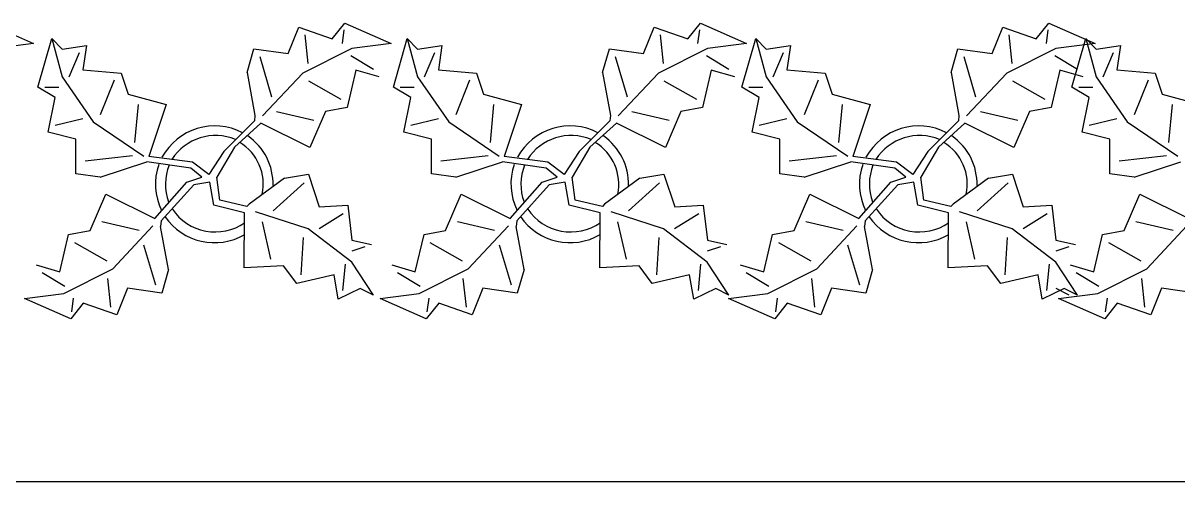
# Model space of a CAD drawing. Header units: inches. Extents: x 8624 to 20537, y 780 to 7738.
# Drawn here: x 9972.9 to 10090.7, y 7155.8 to 7202.6 of the extents above; entities that cross this region are included whole.
import ezdxf

# ---------------------------------------------------------------- set-up
doc = ezdxf.new("R2010")
doc.units = ezdxf.units.IN
doc.header["$MEASUREMENT"] = 0

msp = doc.modelspace()

# ---------------------------------------------------------------- linework, layer by layer
at = {"color": 114, "linetype": 'Continuous'}
for p, q in [((9969.19, 7202.63), (9973.9, 7200.54)), ((9999.9, 7199.51), (10000.99, 7202.22)), ((10000.99, 7202.22), (10004.4, 7201.02)), ((10004.4, 7201.02), (10005.69, 7202.63)), ((10005.59, 7201.93), (10005.4, 7200.53)), ((10005.69, 7202.63), (10010.4, 7200.54)), ((10036.17, 7199.51), (10037.26, 7202.22)), ((10037.26, 7202.22), (10040.67, 7201.02)), ((10040.67, 7201.02), (10041.96, 7202.63)), ((10041.86, 7201.93), (10041.67, 7200.53)), ((10041.96, 7202.63), (10046.67, 7200.54)), ((10071.73, 7199.51), (10072.82, 7202.22)), ((10072.82, 7202.22), (10076.23, 7201.02)), ((10076.23, 7201.02), (10077.52, 7202.63)), ((10077.42, 7201.93), (10077.23, 7200.53)), ((10077.52, 7202.63), (10082.23, 7200.54)), ((9973.9, 7200.54), (9969.9, 7200.03)), ((9974.36, 7196.09), (9975.78, 7201.04)), ((9975.78, 7201.04), (9976.84, 7197.15)), ((9975.78, 7201.04), (9976.84, 7199.98)), ((10001.59, 7201.42), (10001.9, 7198.52)), ((10010.4, 7200.54), (10006.4, 7200.03)), ((10010.63, 7196.09), (10012.05, 7201.04)), ((10012.05, 7201.04), (10013.11, 7197.15)), ((10012.05, 7201.04), (10013.11, 7199.98)), ((10037.86, 7201.42), (10038.17, 7198.52)), ((10046.67, 7200.54), (10042.67, 7200.03)), ((10046.19, 7196.09), (10047.61, 7201.04)), ((10047.61, 7201.04), (10048.67, 7197.15)), ((10047.61, 7201.04), (10048.67, 7199.98)), ((10073.42, 7201.42), (10073.73, 7198.52)), ((10082.23, 7200.54), (10078.23, 7200.03)), ((10079.86, 7196.09), (10081.28, 7201.04)), ((10081.28, 7201.04), (10082.34, 7197.15)), ((10081.28, 7201.04), (10082.34, 7199.98)), ((9976.84, 7199.98), (9979.31, 7200.34)), ((9977.55, 7197.15), (9978.61, 7199.63)), ((9979.31, 7200.34), (9978.96, 7197.86)), ((9995.7, 7197.6), (9996.4, 7200.01)), ((9996.4, 7200.01), (9999.9, 7199.51)), ((9997, 7199.21), (9998.21, 7195.11)), ((10006.4, 7200.03), (10001.4, 7197.52)), ((10006.3, 7199.33), (10008.6, 7197.93)), ((10013.11, 7199.98), (10015.58, 7200.34)), ((10013.82, 7197.15), (10014.88, 7199.63)), ((10015.58, 7200.34), (10015.23, 7197.86)), ((10031.97, 7197.6), (10032.67, 7200.01)), ((10032.67, 7200.01), (10036.17, 7199.51)), ((10033.27, 7199.21), (10034.48, 7195.11)), ((10042.67, 7200.03), (10037.67, 7197.52)), ((10042.57, 7199.33), (10044.87, 7197.93)), ((10048.67, 7199.98), (10051.14, 7200.34)), ((10049.38, 7197.15), (10050.44, 7199.63)), ((10051.14, 7200.34), (10050.79, 7197.86)), ((10067.53, 7197.6), (10068.23, 7200.01)), ((10068.23, 7200.01), (10071.73, 7199.51)), ((10068.83, 7199.21), (10070.04, 7195.11)), ((10078.23, 7200.03), (10073.23, 7197.52)), ((10078.13, 7199.33), (10080.43, 7197.93)), ((10082.34, 7199.98), (10084.81, 7200.34)), ((10083.05, 7197.15), (10084.11, 7199.63)), ((10084.81, 7200.34), (10084.46, 7197.86)), ((9976.84, 7197.15), (9980.02, 7192.56)), ((9978.96, 7197.86), (9982.85, 7197.51)), ((9982.85, 7197.51), (9983.56, 7195.39)), ((9995.7, 7197.6), (9996.51, 7193.21)), ((10001.4, 7197.52), (9997.29, 7193.17)), ((10006.8, 7197.83), (10005.91, 7194.03)), ((10009.2, 7197.13), (10006.8, 7197.83)), ((10013.11, 7197.15), (10016.29, 7192.56)), ((10015.23, 7197.86), (10019.12, 7197.51)), ((10019.12, 7197.51), (10019.83, 7195.39)), ((10031.97, 7197.6), (10032.78, 7193.21)), ((10037.67, 7197.52), (10033.56, 7193.17)), ((10043.07, 7197.83), (10042.18, 7194.03)), ((10045.47, 7197.13), (10043.07, 7197.83)), ((10048.67, 7197.15), (10051.85, 7192.56)), ((10050.79, 7197.86), (10054.68, 7197.51)), ((10054.68, 7197.51), (10055.39, 7195.39)), ((10067.53, 7197.6), (10068.34, 7193.21)), ((10073.23, 7197.52), (10069.12, 7193.17)), ((10078.63, 7197.83), (10077.74, 7194.03)), ((10081.03, 7197.13), (10078.63, 7197.83)), ((10082.34, 7197.15), (10085.52, 7192.56)), ((10084.46, 7197.86), (10088.35, 7197.51)), ((10088.35, 7197.51), (10089.06, 7195.39)), ((9976.13, 7195.03), (9974.36, 7196.09)), ((9975.07, 7196.09), (9976.49, 7196.09)), ((9982.14, 7196.8), (9980.73, 7193.26)), ((10005.31, 7194.83), (10002.01, 7196.72)), ((10012.4, 7195.03), (10010.63, 7196.09)), ((10011.34, 7196.09), (10012.76, 7196.09)), ((10018.41, 7196.8), (10017, 7193.26)), ((10041.58, 7194.83), (10038.28, 7196.72)), ((10047.96, 7195.03), (10046.19, 7196.09)), ((10046.9, 7196.09), (10048.32, 7196.09)), ((10053.97, 7196.8), (10052.56, 7193.26)), ((10077.14, 7194.83), (10073.83, 7196.72)), ((10081.63, 7195.03), (10079.86, 7196.09)), ((10080.57, 7196.09), (10081.99, 7196.09)), ((10087.64, 7196.8), (10086.23, 7193.26)), ((9975.42, 7191.5), (9976.13, 7195.03)), ((9983.56, 7195.39), (9987.45, 7194.33)), ((10011.69, 7191.5), (10012.4, 7195.03)), ((10019.83, 7195.39), (10023.72, 7194.33)), ((10047.25, 7191.5), (10047.96, 7195.03)), ((10055.39, 7195.39), (10059.28, 7194.33)), ((10080.92, 7191.5), (10081.63, 7195.03)), ((10089.06, 7195.39), (10092.95, 7194.33)), ((9984.26, 7190.44), (9984.62, 7194.33)), ((9987.45, 7194.33), (9985.68, 7189.02)), ((9998.71, 7193.61), (10002.51, 7192.72)), ((10003.71, 7193.62), (10002.12, 7189.92)), ((10005.91, 7194.03), (10003.71, 7193.62)), ((10020.53, 7190.44), (10020.89, 7194.33)), ((10023.72, 7194.33), (10021.95, 7189.02)), ((10034.98, 7193.61), (10038.78, 7192.72)), ((10039.98, 7193.62), (10038.39, 7189.92)), ((10042.18, 7194.03), (10039.98, 7193.62)), ((10056.09, 7190.44), (10056.45, 7194.33)), ((10059.28, 7194.33), (10057.51, 7189.02)), ((10070.54, 7193.61), (10074.34, 7192.72)), ((10075.54, 7193.62), (10073.95, 7189.92)), ((10077.74, 7194.03), (10075.54, 7193.62)), ((10089.76, 7190.44), (10090.12, 7194.33)), ((9976.13, 7192.2), (9978.96, 7192.91)), ((9980.02, 7192.56), (9985.17, 7189.04)), ((9996.45, 7192.64), (9993.33, 7189.52)), ((9994.41, 7189.97), (9997.12, 7192.41)), ((9996.51, 7193.21), (9996.45, 7192.64)), ((10002.12, 7189.92), (9997.12, 7192.41)), ((10012.4, 7192.2), (10015.23, 7192.91)), ((10016.29, 7192.56), (10021.44, 7189.04)), ((10032.72, 7192.64), (10029.6, 7189.52)), ((10030.68, 7189.97), (10033.39, 7192.41)), ((10032.78, 7193.21), (10032.72, 7192.64)), ((10038.39, 7189.92), (10033.39, 7192.41)), ((10047.96, 7192.2), (10050.79, 7192.91)), ((10051.85, 7192.56), (10057, 7189.04)), ((10068.28, 7192.64), (10065.16, 7189.52)), ((10066.24, 7189.97), (10068.94, 7192.41)), ((10068.34, 7193.21), (10068.28, 7192.64)), ((10073.95, 7189.92), (10068.94, 7192.41)), ((10081.63, 7192.2), (10084.46, 7192.91)), ((10085.52, 7192.56), (10090.67, 7189.04)), ((9978.25, 7190.79), (9975.42, 7191.5)), ((10014.52, 7190.79), (10011.69, 7191.5)), ((10050.08, 7190.79), (10047.25, 7191.5)), ((10083.75, 7190.79), (10080.92, 7191.5)), ((9978.25, 7187.25), (9978.25, 7190.79)), ((9994.41, 7189.97), (9992.61, 7186.91)), ((10014.52, 7187.25), (10014.52, 7190.79)), ((10030.68, 7189.97), (10028.88, 7186.91)), ((10050.08, 7187.25), (10050.08, 7190.79)), ((10066.24, 7189.97), (10064.44, 7186.91)), ((10083.75, 7187.25), (10083.75, 7190.79)), ((9984.03, 7189.1), (9979.19, 7188.53)), ((9990.14, 7188.45), (9985.68, 7189.02)), ((9993.33, 7189.52), (9991.8, 7187.17)), ((10020.3, 7189.1), (10015.46, 7188.53)), ((10026.41, 7188.45), (10021.95, 7189.02)), ((10029.6, 7189.52), (10028.07, 7187.17)), ((10055.86, 7189.1), (10051.02, 7188.53)), ((10061.97, 7188.45), (10057.51, 7189.02)), ((10065.16, 7189.52), (10063.63, 7187.17)), ((10089.53, 7189.1), (10084.69, 7188.53)), ((9980.73, 7186.9), (9985.49, 7188.48)), ((9989.97, 7187.83), (9985.49, 7188.48)), ((9991.09, 7186.91), (9989.97, 7187.83)), ((9991.8, 7187.17), (9990.14, 7188.45)), ((10017, 7186.9), (10021.76, 7188.48)), ((10026.24, 7187.83), (10021.76, 7188.48)), ((10027.36, 7186.91), (10026.24, 7187.83)), ((10028.07, 7187.17), (10026.41, 7188.45)), ((10052.56, 7186.9), (10057.32, 7188.48)), ((10061.8, 7187.83), (10057.32, 7188.48)), ((10062.92, 7186.91), (10061.8, 7187.83)), ((10063.63, 7187.17), (10061.97, 7188.45)), ((10086.23, 7186.9), (10090.99, 7188.48)), ((9980.73, 7186.9), (9978.25, 7187.25)), ((9986.29, 7182.68), (9989.56, 7186.39)), ((9989.56, 7186.39), (9991.09, 7186.91)), ((9991.9, 7186.39), (9990.27, 7186.13)), ((9992.31, 7184.04), (9991.9, 7186.39)), ((9992.92, 7184.56), (9992.61, 7186.91)), ((9999.51, 7186.8), (9995.91, 7184.15)), ((10001.52, 7186.34), (9998.37, 7183.46)), ((9999.51, 7186.8), (10001.97, 7187.23)), ((10001.97, 7187.23), (10003.07, 7183.87)), ((10017, 7186.9), (10014.52, 7187.25)), ((10022.56, 7182.68), (10025.83, 7186.39)), ((10025.83, 7186.39), (10027.36, 7186.91)), ((10028.17, 7186.39), (10026.54, 7186.13)), ((10028.58, 7184.04), (10028.17, 7186.39)), ((10029.19, 7184.56), (10028.88, 7186.91)), ((10035.78, 7186.8), (10032.18, 7184.15)), ((10037.79, 7186.34), (10034.64, 7183.46)), ((10035.78, 7186.8), (10038.24, 7187.23)), ((10038.24, 7187.23), (10039.34, 7183.87)), ((10052.56, 7186.9), (10050.08, 7187.25)), ((10058.12, 7182.68), (10061.39, 7186.39)), ((10061.39, 7186.39), (10062.92, 7186.91)), ((10063.73, 7186.39), (10062.1, 7186.13)), ((10064.14, 7184.04), (10063.73, 7186.39)), ((10064.75, 7184.56), (10064.44, 7186.91)), ((10071.34, 7186.8), (10067.74, 7184.15)), ((10073.35, 7186.34), (10070.2, 7183.46)), ((10071.34, 7186.8), (10073.8, 7187.23)), ((10073.8, 7187.23), (10074.9, 7183.87)), ((10086.23, 7186.9), (10083.75, 7187.25)), ((9979.69, 7181.46), (9981.28, 7185.16)), ((9981.28, 7185.16), (9986.29, 7182.68)), ((9990.27, 7186.13), (9986.95, 7182.44)), ((10015.96, 7181.46), (10017.55, 7185.16)), ((10017.55, 7185.16), (10022.56, 7182.68)), ((10026.54, 7186.13), (10023.22, 7182.44)), ((10051.52, 7181.46), (10053.11, 7185.16)), ((10053.11, 7185.16), (10058.12, 7182.68)), ((10062.1, 7186.13), (10058.78, 7182.44)), ((10085.19, 7181.46), (10086.78, 7185.16)), ((10086.78, 7185.16), (10091.79, 7182.68)), ((9995.46, 7183.26), (9992.31, 7184.04)), ((9992.92, 7184.56), (9992.92, 7184.56)), ((9995.69, 7183.92), (9992.92, 7184.56)), ((9995.91, 7184.15), (9995.69, 7183.92)), ((10003.07, 7183.87), (10005.98, 7184.07)), ((10005.98, 7184.07), (10006.4, 7180.49)), ((10031.73, 7183.26), (10028.58, 7184.04)), ((10029.19, 7184.56), (10029.19, 7184.56)), ((10031.96, 7183.92), (10029.19, 7184.56)), ((10032.18, 7184.15), (10031.96, 7183.92)), ((10039.34, 7183.87), (10042.25, 7184.07)), ((10042.25, 7184.07), (10042.67, 7180.49)), ((10067.29, 7183.26), (10064.14, 7184.04)), ((10064.75, 7184.56), (10064.75, 7184.56)), ((10067.52, 7183.92), (10064.75, 7184.56)), ((10067.74, 7184.15), (10067.52, 7183.92)), ((10074.9, 7183.87), (10077.81, 7184.07)), ((10077.81, 7184.07), (10078.23, 7180.49)), ((9995.42, 7177.67), (9995.46, 7183.26)), ((10001.93, 7181.64), (9996.58, 7183.37)), ((10005.52, 7183.18), (10003.05, 7181.63)), ((10031.69, 7177.67), (10031.73, 7183.26)), ((10038.2, 7181.64), (10032.85, 7183.37)), ((10041.79, 7183.18), (10039.32, 7181.63)), ((10067.25, 7177.67), (10067.29, 7183.26)), ((10073.76, 7181.64), (10068.41, 7183.37)), ((10077.35, 7183.18), (10074.88, 7181.63)), ((9984.69, 7181.47), (9980.89, 7182.36)), ((9982, 7177.57), (9986.1, 7181.96)), ((9986.95, 7182.44), (9986.89, 7181.88)), ((9987.7, 7177.48), (9986.89, 7181.88)), ((9997.24, 7182.35), (9998.11, 7178.54)), ((10006.38, 7178.25), (10001.93, 7181.64)), ((10020.96, 7181.47), (10017.16, 7182.36)), ((10018.27, 7177.57), (10022.37, 7181.96)), ((10023.22, 7182.44), (10023.16, 7181.88)), ((10023.97, 7177.48), (10023.16, 7181.88)), ((10033.51, 7182.35), (10034.38, 7178.54)), ((10042.65, 7178.25), (10038.2, 7181.64)), ((10056.52, 7181.47), (10052.72, 7182.36)), ((10053.83, 7177.57), (10057.93, 7181.96)), ((10058.78, 7182.44), (10058.72, 7181.88)), ((10059.53, 7177.48), (10058.72, 7181.88)), ((10069.07, 7182.35), (10069.94, 7178.54)), ((10078.21, 7178.25), (10073.76, 7181.64)), ((10090.19, 7181.47), (10086.39, 7182.36)), ((10087.5, 7177.57), (10091.6, 7181.96)), ((9976.6, 7177.25), (9977.49, 7181.06)), ((9977.49, 7181.06), (9979.69, 7181.46)), ((10001.23, 7176.95), (10001.48, 7180.75)), ((10006.4, 7180.49), (10008.4, 7180.03)), ((10012.87, 7177.25), (10013.76, 7181.06)), ((10013.76, 7181.06), (10015.96, 7181.46)), ((10037.5, 7176.95), (10037.75, 7180.75)), ((10042.67, 7180.49), (10044.67, 7180.03)), ((10048.43, 7177.25), (10049.32, 7181.06)), ((10049.32, 7181.06), (10051.52, 7181.46)), ((10073.06, 7176.95), (10073.31, 7180.75)), ((10078.23, 7180.49), (10080.23, 7180.03)), ((10082.1, 7177.25), (10082.99, 7181.06)), ((10082.99, 7181.06), (10085.19, 7181.46)), ((9978.09, 7180.26), (9981.4, 7178.36)), ((9986.4, 7175.88), (9985.19, 7179.97)), ((10007.73, 7179.81), (10006.39, 7179.37)), ((10014.36, 7180.26), (10017.67, 7178.36)), ((10022.67, 7175.88), (10021.46, 7179.97)), ((10044, 7179.81), (10042.66, 7179.37)), ((10049.92, 7180.26), (10053.22, 7178.36)), ((10058.23, 7175.88), (10057.02, 7179.97)), ((10079.56, 7179.81), (10078.22, 7179.37)), ((10083.59, 7180.26), (10086.9, 7178.36)), ((10005.71, 7178.03), (10005.46, 7175.35)), ((10008.59, 7174.88), (10006.38, 7178.25)), ((10041.98, 7178.03), (10041.73, 7175.35)), ((10044.86, 7174.88), (10042.65, 7178.25)), ((10077.54, 7178.03), (10077.29, 7175.35)), ((10080.42, 7174.88), (10078.21, 7178.25)), ((9974.2, 7177.95), (9976.6, 7177.25)), ((9977.1, 7175.75), (9974.8, 7177.15)), ((9977, 7175.05), (9982, 7177.57)), ((9987.7, 7177.48), (9987, 7175.08)), ((9999.44, 7177.86), (9995.42, 7177.67)), ((10000.77, 7176.06), (9999.44, 7177.86)), ((10004.58, 7176.93), (10000.77, 7176.06)), ((10005.01, 7174.46), (10004.58, 7176.93)), ((10010.47, 7177.95), (10012.87, 7177.25)), ((10013.37, 7175.75), (10011.07, 7177.15)), ((10013.27, 7175.05), (10018.27, 7177.57)), ((10023.97, 7177.48), (10023.27, 7175.08)), ((10035.71, 7177.86), (10031.69, 7177.67)), ((10037.04, 7176.06), (10035.71, 7177.86)), ((10040.85, 7176.93), (10037.04, 7176.06)), ((10041.28, 7174.46), (10040.85, 7176.93)), ((10046.03, 7177.95), (10048.43, 7177.25)), ((10048.93, 7175.75), (10046.63, 7177.15)), ((10048.83, 7175.05), (10053.83, 7177.57)), ((10059.53, 7177.48), (10058.83, 7175.08)), ((10071.27, 7177.86), (10067.25, 7177.67)), ((10072.6, 7176.06), (10071.27, 7177.86)), ((10076.41, 7176.93), (10072.6, 7176.06)), ((10076.84, 7174.46), (10076.41, 7176.93)), ((10079.7, 7177.95), (10082.1, 7177.25)), ((10082.6, 7175.75), (10080.3, 7177.15)), ((10082.5, 7175.05), (10087.5, 7177.57)), ((9981.81, 7173.66), (9981.5, 7176.56)), ((10018.08, 7173.66), (10017.77, 7176.56)), ((10053.64, 7173.66), (10053.33, 7176.56)), ((10087.31, 7173.66), (10087, 7176.56)), ((9973, 7174.54), (9977, 7175.05)), ((9977.71, 7172.46), (9973, 7174.54)), ((9977.81, 7173.16), (9978, 7174.56)), ((9983.5, 7175.57), (9982.41, 7172.87)), ((9987, 7175.08), (9983.5, 7175.57)), ((10007.25, 7175.56), (10005.01, 7174.46)), ((10008.59, 7174.88), (10007.25, 7175.56)), ((10009.27, 7174.54), (10013.27, 7175.05)), ((10013.98, 7172.46), (10009.27, 7174.54)), ((10014.08, 7173.16), (10014.27, 7174.56)), ((10019.77, 7175.57), (10018.68, 7172.87)), ((10023.27, 7175.08), (10019.77, 7175.57)), ((10043.52, 7175.56), (10041.28, 7174.46)), ((10044.86, 7174.88), (10043.52, 7175.56)), ((10044.83, 7174.54), (10048.83, 7175.05)), ((10049.54, 7172.46), (10044.83, 7174.54)), ((10049.64, 7173.16), (10049.83, 7174.56)), ((10055.33, 7175.57), (10054.24, 7172.87)), ((10058.83, 7175.08), (10055.33, 7175.57)), ((10079.08, 7175.56), (10076.84, 7174.46)), ((10079.59, 7174.88), (10078.25, 7175.56)), ((10078.5, 7174.54), (10082.5, 7175.05)), ((10083.21, 7172.46), (10078.5, 7174.54)), ((10080.42, 7174.88), (10079.08, 7175.56)), ((10083.31, 7173.16), (10083.5, 7174.56)), ((10089, 7175.57), (10087.91, 7172.87)), ((10092.5, 7175.08), (10089, 7175.57)), ((9979, 7174.06), (9977.71, 7172.46)), ((9982.41, 7172.87), (9979, 7174.06)), ((10015.27, 7174.06), (10013.98, 7172.46)), ((10018.68, 7172.87), (10015.27, 7174.06)), ((10050.83, 7174.06), (10049.54, 7172.46)), ((10054.24, 7172.87), (10050.83, 7174.06)), ((10084.5, 7174.06), (10083.21, 7172.46)), ((10087.91, 7172.87), (10084.5, 7174.06))]:
    msp.add_line(p, q, dxfattribs=at)
msp.add_line((10573.53, 7155.82), (9175.53, 7155.82))
for centre, radius, start, end in [((9992.41, 7185.98), 6.15, 62.5812, 151.2714), ((9992.5, 7185.87), 5.29, 67.3711, 147.472), ((9992.36, 7186.19), 6, 358.6147, 55.1169), ((10028.68, 7185.98), 6.15, 62.5812, 151.2714), ((10028.77, 7185.87), 5.29, 67.3711, 147.472), ((10028.63, 7186.19), 6, 358.6147, 55.1169), ((10064.24, 7185.98), 6.15, 62.5812, 151.2714), ((10064.33, 7185.87), 5.29, 67.3711, 147.472), ((10064.19, 7186.19), 6, 358.6147, 55.1169), ((9992.36, 7186.19), 5, 348.1647, 58.6725), ((10028.63, 7186.19), 5, 348.1647, 58.6725), ((10064.19, 7186.19), 5, 348.1647, 58.6725), ((9992.49, 7186.22), 6.13, 161.2017, 206.0918), ((9992.66, 7186.19), 5.28, 158.4094, 200.0301), ((10028.76, 7186.22), 6.13, 161.2017, 206.0918), ((10028.93, 7186.19), 5.28, 158.4094, 200.0301), ((10064.32, 7186.22), 6.13, 161.2017, 206.0918), ((10064.48, 7186.19), 5.28, 158.4094, 200.0301), ((9992.39, 7186.36), 6.13, 214.3757, 300.1028), ((9992.45, 7186.57), 5.25, 213.8219, 304.9414), ((10028.66, 7186.36), 6.13, 214.3757, 300.1028), ((10028.72, 7186.57), 5.25, 213.8219, 304.9414), ((10064.22, 7186.36), 6.13, 214.3757, 300.1028), ((10064.28, 7186.57), 5.25, 213.8219, 304.9414)]:
    msp.add_arc(centre, radius, start, end, dxfattribs=at)

doc.saveas('drawing.dxf')
